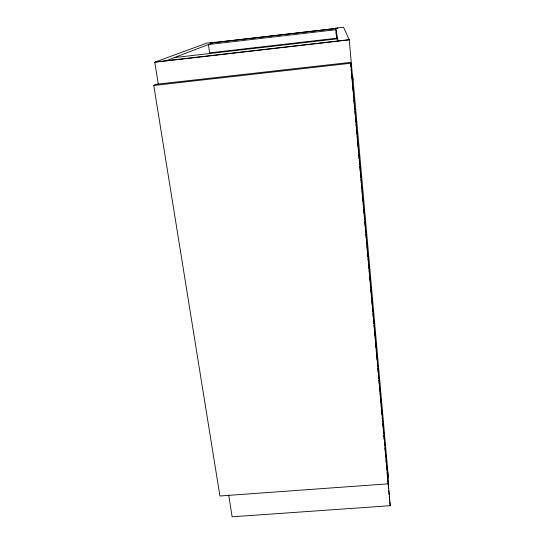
<?xml version="1.0" encoding="UTF-8"?>
<svg xmlns="http://www.w3.org/2000/svg" width="544" height="544" viewBox="0 0 544 544"><rect width="100%" height="100%" fill="white"/><g stroke="black" fill="none" stroke-linecap="round" stroke-linejoin="round"><path stroke-width="0.82" d="M387.607 478.373L388.26 483.82L219.919 495.992L153.762 85.456L156.04 84.32L350.581 62.37L390.238 505.696L232.125 516.8L228.718 495.156M166.226 60.724L214.431 42.208L206.774 43.098L154.782 62.206L158.345 84.565M336.743 38.223L209.596 52.884L208.434 44.513L335.947 29.702L336.743 38.223L336.484 36.693M174.413 57.582L337.647 38.774M155.434 61.968L349.234 39.678L352.532 76.792M154.782 62.206L349.309 39.834L343.495 27.2L335.648 28.111L338.062 40.963M153.762 85.456L350.853 63.233M352.682 78.479L353.117 80.029M387.083 467.18L387.287 468.86M387.593 471.383L388.416 478.101L352.818 76.67M389.79 501.915L390.238 505.696M336.036 32.273L336.41 35.87M336.498 37.257L336.654 38.923M387.586 477.659L387.96 481.875M388.11 483.555L388.566 488.614M388.715 490.294L389.089 494.51M389.239 496.196L389.613 500.405M350.581 62.37L350.955 66.599M351.179 69.136L351.553 73.358M351.71 75.052L352.084 79.281M352.233 80.968L352.607 85.197M352.764 86.89L353.138 91.113M353.362 93.656L353.736 97.879M353.892 99.572L354.266 103.802M354.416 105.488L354.79 109.718M354.946 111.411L355.32 115.634M355.47 117.327L355.919 122.4M356.075 124.093L356.449 128.323M356.599 130.009L356.973 134.239M357.129 135.932L357.503 140.155M357.653 141.848L358.102 146.921M358.258 148.614L358.632 152.844M358.782 154.53L359.156 158.76M359.312 160.453L359.686 164.676M359.836 166.369L360.815 177.358M360.964 179.051L361.338 183.28M361.495 184.974L361.869 189.196M362.018 190.89L362.998 201.878M363.147 203.572L363.521 207.801M363.678 209.494L364.052 213.717M364.201 215.41L364.575 219.64M364.725 221.326L365.18 226.399M365.33 228.092L365.704 232.322M365.854 234.008L366.234 238.238M366.384 239.931L366.758 244.161M366.908 245.847L367.887 256.843M368.036 258.529L368.417 262.759M368.567 264.452L368.941 268.682M369.09 270.368L369.471 274.598M369.621 276.291L370.07 281.364M370.219 283.05L370.6 287.28M370.75 288.973L371.124 293.202M371.273 294.889L371.654 299.118M371.804 300.812L372.178 305.034M372.402 307.571L372.783 311.8M372.932 313.494L373.306 317.716M373.456 319.41L373.837 323.639M373.986 325.332L374.36 329.555M374.51 331.248L374.966 336.321M375.115 338.014L375.489 342.237M375.639 343.93L376.02 348.16M376.169 349.853L376.543 354.076M376.693 355.769L377.074 359.999M377.298 362.535L377.672 366.758M377.822 368.451L378.202 372.681M378.352 374.367L378.726 378.597M378.876 380.29L379.256 384.52M379.406 386.206L379.855 391.279M380.004 392.972L380.385 397.202M380.535 398.888L380.909 403.118M381.058 404.811L381.439 409.04M381.589 410.727L381.963 414.956M382.187 417.493L382.568 421.722M382.718 423.409L383.092 427.638M383.241 429.332L383.622 433.554M383.772 435.248L384.146 439.477M384.37 442.014L384.676 445.393M384.9 447.93L385.274 452.159M385.424 453.852L385.805 458.075M385.954 459.768L386.328 463.998M386.478 465.691L386.859 469.914M387.083 472.45L387.457 476.68M211.33 42.847L210.95 42.996L337.817 28.247L211.33 42.847"/></g></svg>
